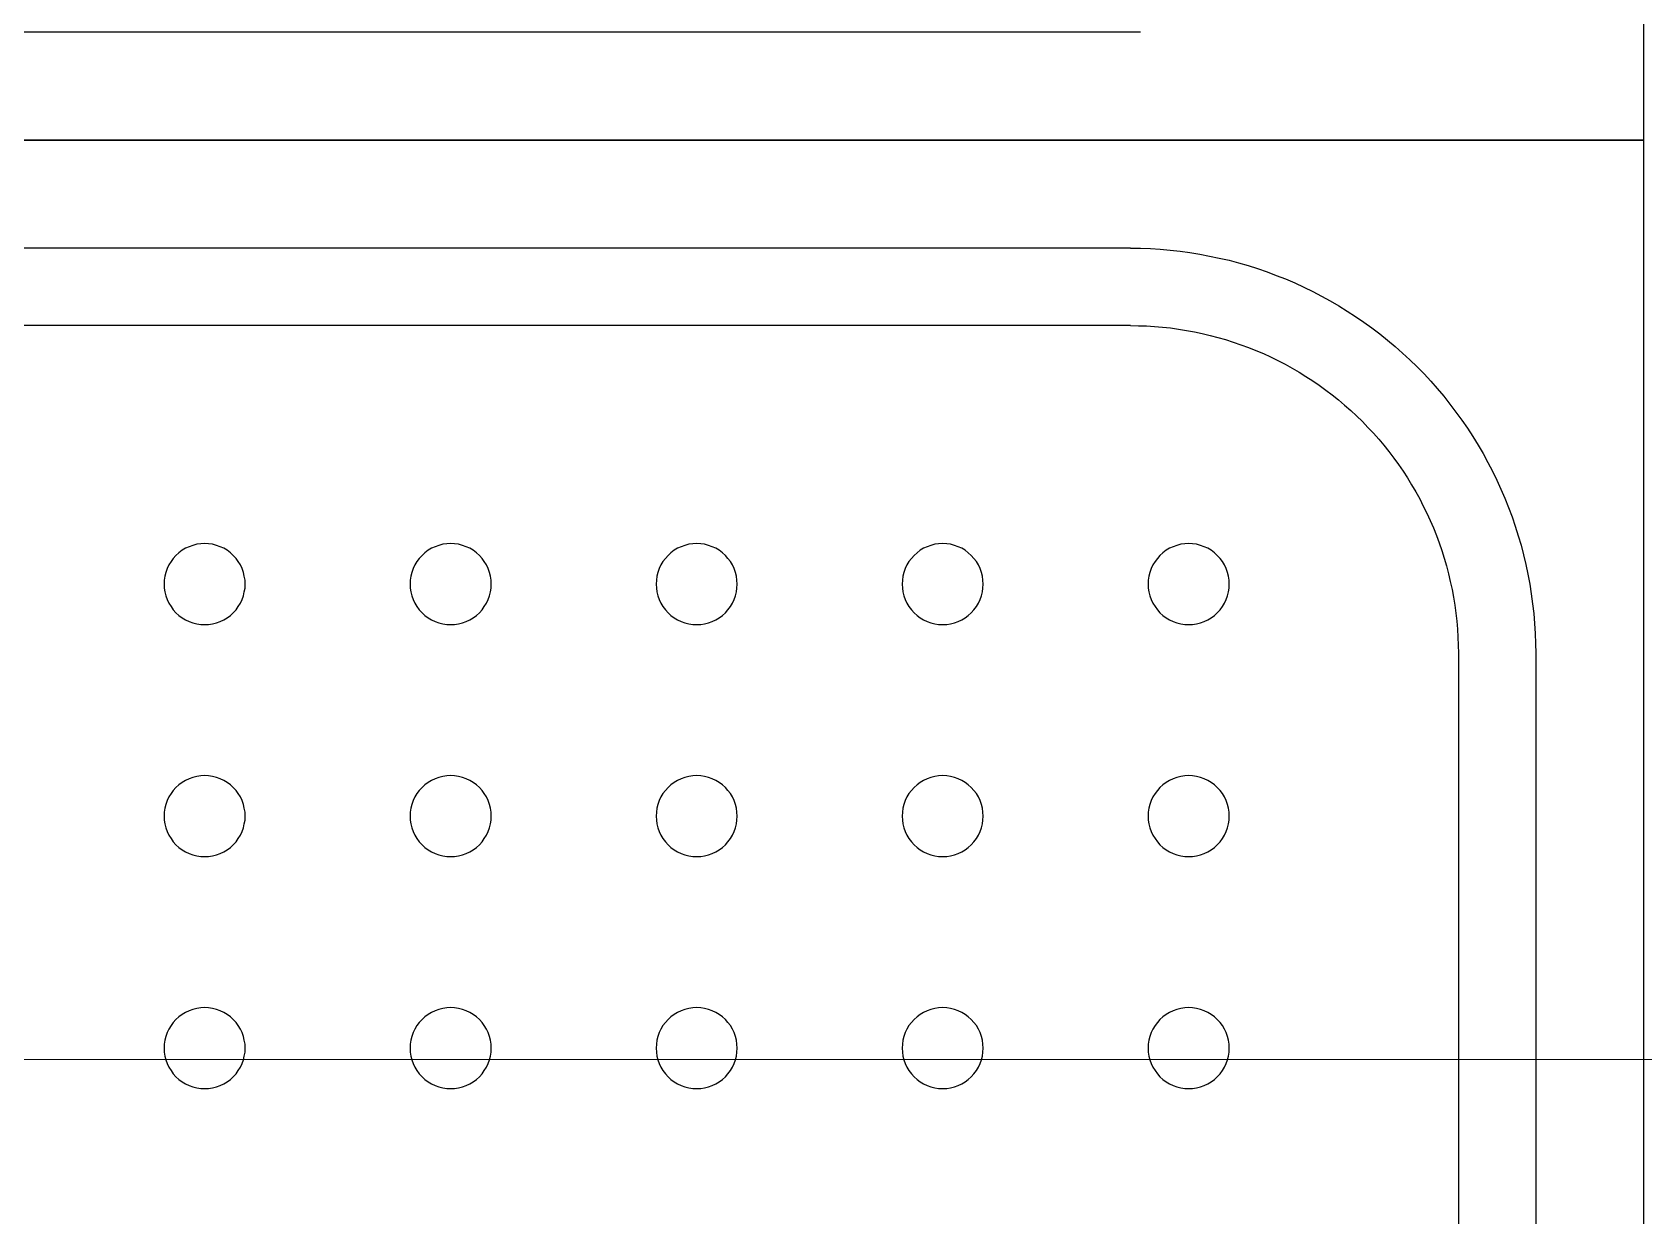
# Model space of a CAD drawing. Header units: millimetres. Extents: x -159872 to 386485, y -250577 to 158966.
# Drawn here: x 159005.1 to 159125.1, y 10068.9 to 10157.1 of the extents above; entities that cross this region are included whole.
import ezdxf

# ---------------------------------------------------------------- set-up
doc = ezdxf.new("R2010")
doc.units = ezdxf.units.MM
doc.layers.get('0').update_dxf_attribs({"lineweight": 25})
doc.layers.add('LDS-equipment-kitchen equipment', color=3, linetype='Continuous', lineweight=13)

# ---------------------------------------------------------------- blocks, each defined once
blk = doc.blocks.new('A$C41f9af21')
at = {"lineweight": 25, "transparency": 33554687}
for points in [[(497, 0, 0), (497, 714, 0)], [(458.78, 534.84, 0), (149.13, 534.84, 0)], [(110.91, 526.8, 0), (497, 526.8, 0)], [(497, 526.8, 0), (110.91, 526.8, 0)], [(458.78, 518.76, 0), (149.13, 518.76, 0)], [(458.78, 513, 0), (149.13, 513, 0)], [(483.2, 488.59, 0), (483.2, 395.22, 0)], [(488.96, 488.59, 0), (488.96, 395.22, 0)]]:
    blk.add_polyline3d(points, dxfattribs=at)
at = {"lineweight": 25}
for points in [[(459.52, 534.85, 0), (458.78, 534.84, 0)], [(458.78, 518.76, 0), (459.52, 518.76, 0), (460.27, 518.73, 0), (461, 518.68, 0), (461.74, 518.62, 0), (462.48, 518.54, 0), (463.21, 518.44, 0), (463.94, 518.32, 0), (464.67, 518.18, 0), (465.4, 518.03, 0), (466.12, 517.86, 0), (466.83, 517.67, 0), (467.54, 517.47, 0), (468.25, 517.24, 0), (468.95, 517, 0), (469.64, 516.74, 0), (470.33, 516.47, 0), (471.01, 516.18, 0), (471.69, 515.87, 0), (472.35, 515.54, 0), (473.01, 515.2, 0), (473.66, 514.84, 0), (474.3, 514.47, 0), (474.93, 514.08, 0), (475.55, 513.68, 0), (476.16, 513.26, 0), (476.76, 512.83, 0), (477.35, 512.38, 0), (477.93, 511.91, 0), (478.49, 511.44, 0), (479.05, 510.95, 0), (479.59, 510.44, 0), (480.12, 509.93, 0), (480.64, 509.4, 0), (481.14, 508.85, 0), (481.63, 508.3, 0), (482.11, 507.73, 0), (482.57, 507.15, 0), (483.02, 506.56, 0), (483.46, 505.96, 0), (483.88, 505.35, 0), (484.28, 504.73, 0), (484.67, 504.1, 0), (485.04, 503.46, 0), (485.4, 502.81, 0), (485.74, 502.16, 0), (486.06, 501.49, 0), (486.37, 500.82, 0), (486.66, 500.14, 0), (486.94, 499.45, 0), (487.2, 498.75, 0), (487.44, 498.05, 0), (487.66, 497.35, 0), (487.87, 496.64, 0), (488.06, 495.92, 0), (488.23, 495.2, 0), (488.38, 494.48, 0), (488.52, 493.75, 0), (488.63, 493.02, 0), (488.73, 492.28, 0), (488.82, 491.55, 0), (488.88, 490.81, 0), (488.92, 490.07, 0), (488.95, 489.33, 0), (488.96, 488.59, 0)], [(458.78, 513, 0), (459.38, 512.99, 0), (459.98, 512.97, 0), (460.58, 512.94, 0), (461.18, 512.88, 0), (461.77, 512.82, 0), (462.37, 512.74, 0), (462.96, 512.64, 0), (463.55, 512.53, 0), (464.13, 512.41, 0), (464.72, 512.27, 0), (465.3, 512.12, 0), (465.87, 511.95, 0), (466.44, 511.77, 0), (467.01, 511.57, 0), (467.57, 511.37, 0), (468.13, 511.14, 0), (468.68, 510.91, 0), (469.22, 510.66, 0), (469.76, 510.4, 0), (470.29, 510.12, 0), (470.82, 509.83, 0), (471.34, 509.53, 0), (471.85, 509.21, 0), (472.35, 508.89, 0), (472.84, 508.55, 0), (473.33, 508.2, 0), (473.8, 507.83, 0), (474.27, 507.46, 0), (474.73, 507.07, 0), (475.18, 506.68, 0), (475.62, 506.27, 0), (476.05, 505.85, 0), (476.47, 505.42, 0), (476.87, 504.98, 0), (477.27, 504.53, 0), (477.66, 504.08, 0), (478.03, 503.61, 0), (478.39, 503.13, 0), (478.74, 502.65, 0), (479.08, 502.15, 0), (479.41, 501.65, 0), (479.72, 501.14, 0), (480.03, 500.62, 0), (480.32, 500.1, 0), (480.59, 499.56, 0), (480.85, 499.03, 0), (481.1, 498.48, 0), (481.34, 497.93, 0), (481.56, 497.37, 0), (481.77, 496.81, 0), (481.97, 496.25, 0), (482.15, 495.68, 0), (482.31, 495.1, 0), (482.47, 494.52, 0), (482.6, 493.94, 0), (482.73, 493.35, 0), (482.84, 492.76, 0), (482.93, 492.17, 0), (483.01, 491.58, 0), (483.08, 490.98, 0), (483.13, 490.38, 0), (483.17, 489.79, 0), (483.19, 489.19, 0), (483.2, 488.59, 0)], [(386.83, 493.75, 0), (386.84, 493.45, 0), (386.89, 493.16, 0), (386.96, 492.87, 0), (387.06, 492.59, 0), (387.18, 492.32, 0), (387.34, 492.07, 0), (387.51, 491.83, 0), (387.71, 491.61, 0), (387.93, 491.41, 0), (388.17, 491.24, 0), (388.42, 491.09, 0), (388.69, 490.96, 0), (388.97, 490.86, 0), (389.26, 490.79, 0), (389.55, 490.74, 0), (389.85, 490.73, 0), (390.14, 490.74, 0), (390.43, 490.79, 0), (390.72, 490.86, 0), (391, 490.96, 0), (391.27, 491.09, 0), (391.52, 491.24, 0), (391.76, 491.41, 0), (391.98, 491.61, 0), (392.18, 491.83, 0), (392.35, 492.07, 0), (392.51, 492.32, 0), (392.63, 492.59, 0), (392.73, 492.87, 0), (392.8, 493.16, 0), (392.85, 493.45, 0), (392.86, 493.75, 0), (392.85, 494.04, 0), (392.8, 494.34, 0), (392.73, 494.62, 0), (392.63, 494.9, 0), (392.51, 495.17, 0), (392.35, 495.42, 0), (392.18, 495.66, 0), (391.98, 495.88, 0), (391.76, 496.08, 0), (391.52, 496.26, 0), (391.27, 496.41, 0), (391, 496.53, 0), (390.72, 496.63, 0), (390.43, 496.71, 0), (390.14, 496.75, 0), (389.85, 496.76, 0), (389.55, 496.75, 0), (389.26, 496.71, 0), (388.97, 496.63, 0), (388.69, 496.53, 0), (388.42, 496.41, 0), (388.17, 496.26, 0), (387.93, 496.08, 0), (387.71, 495.88, 0), (387.51, 495.66, 0), (387.34, 495.42, 0), (387.18, 495.17, 0), (387.06, 494.9, 0), (386.96, 494.62, 0), (386.89, 494.34, 0), (386.84, 494.04, 0), (386.83, 493.75, 0)], [(405.15, 493.75, 0), (405.16, 493.45, 0), (405.2, 493.16, 0), (405.28, 492.87, 0), (405.38, 492.59, 0), (405.5, 492.32, 0), (405.65, 492.07, 0), (405.83, 491.83, 0), (406.03, 491.61, 0), (406.25, 491.41, 0), (406.49, 491.24, 0), (406.74, 491.09, 0), (407.01, 490.96, 0), (407.29, 490.86, 0), (407.57, 490.79, 0), (407.87, 490.74, 0), (408.16, 490.73, 0), (408.46, 490.74, 0), (408.75, 490.79, 0), (409.04, 490.86, 0), (409.32, 490.96, 0), (409.59, 491.09, 0), (409.84, 491.24, 0), (410.08, 491.41, 0), (410.3, 491.61, 0), (410.5, 491.83, 0), (410.67, 492.07, 0), (410.82, 492.32, 0), (410.95, 492.59, 0), (411.05, 492.87, 0), (411.12, 493.16, 0), (411.17, 493.45, 0), (411.18, 493.75, 0), (411.17, 494.04, 0), (411.12, 494.34, 0), (411.05, 494.62, 0), (410.95, 494.9, 0), (410.82, 495.17, 0), (410.67, 495.42, 0), (410.5, 495.66, 0), (410.3, 495.88, 0), (410.08, 496.08, 0), (409.84, 496.26, 0), (409.59, 496.41, 0), (409.32, 496.53, 0), (409.04, 496.63, 0), (408.75, 496.71, 0), (408.46, 496.75, 0), (408.16, 496.76, 0), (407.87, 496.75, 0), (407.57, 496.71, 0), (407.29, 496.63, 0), (407.01, 496.53, 0), (406.74, 496.41, 0), (406.49, 496.26, 0), (406.25, 496.08, 0), (406.03, 495.88, 0), (405.83, 495.66, 0), (405.65, 495.42, 0), (405.5, 495.17, 0), (405.38, 494.9, 0), (405.28, 494.62, 0), (405.2, 494.34, 0), (405.16, 494.04, 0), (405.15, 493.75, 0)], [(423.46, 493.75, 0), (423.48, 493.45, 0), (423.52, 493.16, 0), (423.59, 492.87, 0), (423.69, 492.59, 0), (423.82, 492.32, 0), (423.97, 492.07, 0), (424.15, 491.83, 0), (424.35, 491.61, 0), (424.57, 491.41, 0), (424.81, 491.24, 0), (425.06, 491.09, 0), (425.33, 490.96, 0), (425.61, 490.86, 0), (425.89, 490.79, 0), (426.19, 490.74, 0), (426.48, 490.73, 0), (426.78, 490.74, 0), (427.07, 490.79, 0), (427.36, 490.86, 0), (427.64, 490.96, 0), (427.9, 491.09, 0), (428.16, 491.24, 0), (428.4, 491.41, 0), (428.62, 491.61, 0), (428.81, 491.83, 0), (428.99, 492.07, 0), (429.14, 492.32, 0), (429.27, 492.59, 0), (429.37, 492.87, 0), (429.44, 493.16, 0), (429.48, 493.45, 0), (429.5, 493.75, 0), (429.48, 494.04, 0), (429.44, 494.34, 0), (429.37, 494.62, 0), (429.27, 494.9, 0), (429.14, 495.17, 0), (428.99, 495.42, 0), (428.81, 495.66, 0), (428.62, 495.88, 0), (428.4, 496.08, 0), (428.16, 496.26, 0), (427.9, 496.41, 0), (427.64, 496.53, 0), (427.36, 496.63, 0), (427.07, 496.71, 0), (426.78, 496.75, 0), (426.48, 496.76, 0), (426.19, 496.75, 0), (425.89, 496.71, 0), (425.61, 496.63, 0), (425.33, 496.53, 0), (425.06, 496.41, 0), (424.81, 496.26, 0), (424.57, 496.08, 0), (424.35, 495.88, 0), (424.15, 495.66, 0), (423.97, 495.42, 0), (423.82, 495.17, 0), (423.69, 494.9, 0), (423.59, 494.62, 0), (423.52, 494.34, 0), (423.48, 494.04, 0), (423.46, 493.75, 0)], [(441.78, 493.75, 0), (441.8, 493.45, 0), (441.84, 493.16, 0), (441.91, 492.87, 0), (442.01, 492.59, 0), (442.14, 492.32, 0), (442.29, 492.07, 0), (442.47, 491.83, 0), (442.67, 491.61, 0), (442.89, 491.41, 0), (443.12, 491.24, 0), (443.38, 491.09, 0), (443.64, 490.96, 0), (443.92, 490.86, 0), (444.21, 490.79, 0), (444.5, 490.74, 0), (444.8, 490.73, 0), (445.1, 490.74, 0), (445.39, 490.79, 0), (445.68, 490.86, 0), (445.95, 490.96, 0), (446.22, 491.09, 0), (446.48, 491.24, 0), (446.71, 491.41, 0), (446.93, 491.61, 0), (447.13, 491.83, 0), (447.31, 492.07, 0), (447.46, 492.32, 0), (447.59, 492.59, 0), (447.69, 492.87, 0), (447.76, 493.16, 0), (447.8, 493.45, 0), (447.82, 493.75, 0), (447.8, 494.04, 0), (447.76, 494.34, 0), (447.69, 494.62, 0), (447.59, 494.9, 0), (447.46, 495.17, 0), (447.31, 495.42, 0), (447.13, 495.66, 0), (446.93, 495.88, 0), (446.71, 496.08, 0), (446.48, 496.26, 0), (446.22, 496.41, 0), (445.95, 496.53, 0), (445.68, 496.63, 0), (445.39, 496.71, 0), (445.1, 496.75, 0), (444.8, 496.76, 0), (444.5, 496.75, 0), (444.21, 496.71, 0), (443.92, 496.63, 0), (443.64, 496.53, 0), (443.38, 496.41, 0), (443.12, 496.26, 0), (442.89, 496.08, 0), (442.67, 495.88, 0), (442.47, 495.66, 0), (442.29, 495.42, 0), (442.14, 495.17, 0), (442.01, 494.9, 0), (441.91, 494.62, 0), (441.84, 494.34, 0), (441.8, 494.04, 0), (441.78, 493.75, 0)], [(460.1, 493.75, 0), (460.11, 493.45, 0), (460.16, 493.16, 0), (460.23, 492.87, 0), (460.33, 492.59, 0), (460.46, 492.32, 0), (460.61, 492.07, 0), (460.79, 491.83, 0), (460.98, 491.61, 0), (461.2, 491.41, 0), (461.44, 491.24, 0), (461.7, 491.09, 0), (461.96, 490.96, 0), (462.24, 490.86, 0), (462.53, 490.79, 0), (462.82, 490.74, 0), (463.12, 490.73, 0), (463.41, 490.74, 0), (463.71, 490.79, 0), (463.99, 490.86, 0), (464.27, 490.96, 0), (464.54, 491.09, 0), (464.79, 491.24, 0), (465.03, 491.41, 0), (465.25, 491.61, 0), (465.45, 491.83, 0), (465.63, 492.07, 0), (465.78, 492.32, 0), (465.91, 492.59, 0), (466.01, 492.87, 0), (466.08, 493.16, 0), (466.12, 493.45, 0), (466.14, 493.75, 0), (466.12, 494.04, 0), (466.08, 494.34, 0), (466.01, 494.62, 0), (465.91, 494.9, 0), (465.78, 495.17, 0), (465.63, 495.42, 0), (465.45, 495.66, 0), (465.25, 495.88, 0), (465.03, 496.08, 0), (464.79, 496.26, 0), (464.54, 496.41, 0), (464.27, 496.53, 0), (463.99, 496.63, 0), (463.71, 496.71, 0), (463.41, 496.75, 0), (463.12, 496.76, 0), (462.82, 496.75, 0), (462.53, 496.71, 0), (462.24, 496.63, 0), (461.96, 496.53, 0), (461.7, 496.41, 0), (461.44, 496.26, 0), (461.2, 496.08, 0), (460.98, 495.88, 0), (460.79, 495.66, 0), (460.61, 495.42, 0), (460.46, 495.17, 0), (460.33, 494.9, 0), (460.23, 494.62, 0), (460.16, 494.34, 0), (460.11, 494.04, 0), (460.1, 493.75, 0)], [(386.83, 476.47, 0), (386.84, 476.17, 0), (386.89, 475.88, 0), (386.96, 475.59, 0), (387.06, 475.31, 0), (387.18, 475.04, 0), (387.34, 474.79, 0), (387.51, 474.55, 0), (387.71, 474.33, 0), (387.93, 474.13, 0), (388.17, 473.96, 0), (388.42, 473.8, 0), (388.69, 473.68, 0), (388.97, 473.58, 0), (389.26, 473.51, 0), (389.55, 473.46, 0), (389.85, 473.45, 0), (390.14, 473.46, 0), (390.43, 473.51, 0), (390.72, 473.58, 0), (391, 473.68, 0), (391.27, 473.8, 0), (391.52, 473.96, 0), (391.76, 474.13, 0), (391.98, 474.33, 0), (392.18, 474.55, 0), (392.35, 474.79, 0), (392.51, 475.04, 0), (392.63, 475.31, 0), (392.73, 475.59, 0), (392.8, 475.88, 0), (392.85, 476.17, 0), (392.86, 476.47, 0), (392.85, 476.76, 0), (392.8, 477.05, 0), (392.73, 477.34, 0), (392.63, 477.62, 0), (392.51, 477.89, 0), (392.35, 478.14, 0), (392.18, 478.38, 0), (391.98, 478.6, 0), (391.76, 478.8, 0), (391.52, 478.97, 0), (391.27, 479.13, 0), (391, 479.25, 0), (390.72, 479.35, 0), (390.43, 479.42, 0), (390.14, 479.47, 0), (389.85, 479.48, 0), (389.55, 479.47, 0), (389.26, 479.42, 0), (388.97, 479.35, 0), (388.69, 479.25, 0), (388.42, 479.13, 0), (388.17, 478.97, 0), (387.93, 478.8, 0), (387.71, 478.6, 0), (387.51, 478.38, 0), (387.34, 478.14, 0), (387.18, 477.89, 0), (387.06, 477.62, 0), (386.96, 477.34, 0), (386.89, 477.05, 0), (386.84, 476.76, 0), (386.83, 476.47, 0)], [(405.15, 476.47, 0), (405.16, 476.17, 0), (405.2, 475.88, 0), (405.28, 475.59, 0), (405.38, 475.31, 0), (405.5, 475.04, 0), (405.65, 474.79, 0), (405.83, 474.55, 0), (406.03, 474.33, 0), (406.25, 474.13, 0), (406.49, 473.96, 0), (406.74, 473.8, 0), (407.01, 473.68, 0), (407.29, 473.58, 0), (407.57, 473.51, 0), (407.87, 473.46, 0), (408.16, 473.45, 0), (408.46, 473.46, 0), (408.75, 473.51, 0), (409.04, 473.58, 0), (409.32, 473.68, 0), (409.59, 473.8, 0), (409.84, 473.96, 0), (410.08, 474.13, 0), (410.3, 474.33, 0), (410.5, 474.55, 0), (410.67, 474.79, 0), (410.82, 475.04, 0), (410.95, 475.31, 0), (411.05, 475.59, 0), (411.12, 475.88, 0), (411.17, 476.17, 0), (411.18, 476.47, 0), (411.17, 476.76, 0), (411.12, 477.05, 0), (411.05, 477.34, 0), (410.95, 477.62, 0), (410.82, 477.89, 0), (410.67, 478.14, 0), (410.5, 478.38, 0), (410.3, 478.6, 0), (410.08, 478.8, 0), (409.84, 478.97, 0), (409.59, 479.13, 0), (409.32, 479.25, 0), (409.04, 479.35, 0), (408.75, 479.42, 0), (408.46, 479.47, 0), (408.16, 479.48, 0), (407.87, 479.47, 0), (407.57, 479.42, 0), (407.29, 479.35, 0), (407.01, 479.25, 0), (406.74, 479.13, 0), (406.49, 478.97, 0), (406.25, 478.8, 0), (406.03, 478.6, 0), (405.83, 478.38, 0), (405.65, 478.14, 0), (405.5, 477.89, 0), (405.38, 477.62, 0), (405.28, 477.34, 0), (405.2, 477.05, 0), (405.16, 476.76, 0), (405.15, 476.47, 0)], [(423.46, 476.47, 0), (423.48, 476.17, 0), (423.52, 475.88, 0), (423.59, 475.59, 0), (423.69, 475.31, 0), (423.82, 475.04, 0), (423.97, 474.79, 0), (424.15, 474.55, 0), (424.35, 474.33, 0), (424.57, 474.13, 0), (424.81, 473.96, 0), (425.06, 473.8, 0), (425.33, 473.68, 0), (425.61, 473.58, 0), (425.89, 473.51, 0), (426.19, 473.46, 0), (426.48, 473.45, 0), (426.78, 473.46, 0), (427.07, 473.51, 0), (427.36, 473.58, 0), (427.64, 473.68, 0), (427.9, 473.8, 0), (428.16, 473.96, 0), (428.4, 474.13, 0), (428.62, 474.33, 0), (428.81, 474.55, 0), (428.99, 474.79, 0), (429.14, 475.04, 0), (429.27, 475.31, 0), (429.37, 475.59, 0), (429.44, 475.88, 0), (429.48, 476.17, 0), (429.5, 476.47, 0), (429.48, 476.76, 0), (429.44, 477.05, 0), (429.37, 477.34, 0), (429.27, 477.62, 0), (429.14, 477.89, 0), (428.99, 478.14, 0), (428.81, 478.38, 0), (428.62, 478.6, 0), (428.4, 478.8, 0), (428.16, 478.97, 0), (427.9, 479.13, 0), (427.64, 479.25, 0), (427.36, 479.35, 0), (427.07, 479.42, 0), (426.78, 479.47, 0), (426.48, 479.48, 0), (426.19, 479.47, 0), (425.89, 479.42, 0), (425.61, 479.35, 0), (425.33, 479.25, 0), (425.06, 479.13, 0), (424.81, 478.97, 0), (424.57, 478.8, 0), (424.35, 478.6, 0), (424.15, 478.38, 0), (423.97, 478.14, 0), (423.82, 477.89, 0), (423.69, 477.62, 0), (423.59, 477.34, 0), (423.52, 477.05, 0), (423.48, 476.76, 0), (423.46, 476.47, 0)], [(441.78, 476.47, 0), (441.8, 476.17, 0), (441.84, 475.88, 0), (441.91, 475.59, 0), (442.01, 475.31, 0), (442.14, 475.04, 0), (442.29, 474.79, 0), (442.47, 474.55, 0), (442.67, 474.33, 0), (442.89, 474.13, 0), (443.12, 473.96, 0), (443.38, 473.8, 0), (443.64, 473.68, 0), (443.92, 473.58, 0), (444.21, 473.51, 0), (444.5, 473.46, 0), (444.8, 473.45, 0), (445.1, 473.46, 0), (445.39, 473.51, 0), (445.68, 473.58, 0), (445.95, 473.68, 0), (446.22, 473.8, 0), (446.48, 473.96, 0), (446.71, 474.13, 0), (446.93, 474.33, 0), (447.13, 474.55, 0), (447.31, 474.79, 0), (447.46, 475.04, 0), (447.59, 475.31, 0), (447.69, 475.59, 0), (447.76, 475.88, 0), (447.8, 476.17, 0), (447.82, 476.47, 0), (447.8, 476.76, 0), (447.76, 477.05, 0), (447.69, 477.34, 0), (447.59, 477.62, 0), (447.46, 477.89, 0), (447.31, 478.14, 0), (447.13, 478.38, 0), (446.93, 478.6, 0), (446.71, 478.8, 0), (446.48, 478.97, 0), (446.22, 479.13, 0), (445.95, 479.25, 0), (445.68, 479.35, 0), (445.39, 479.42, 0), (445.1, 479.47, 0), (444.8, 479.48, 0), (444.5, 479.47, 0), (444.21, 479.42, 0), (443.92, 479.35, 0), (443.64, 479.25, 0), (443.38, 479.13, 0), (443.12, 478.97, 0), (442.89, 478.8, 0), (442.67, 478.6, 0), (442.47, 478.38, 0), (442.29, 478.14, 0), (442.14, 477.89, 0), (442.01, 477.62, 0), (441.91, 477.34, 0), (441.84, 477.05, 0), (441.8, 476.76, 0), (441.78, 476.47, 0)], [(460.1, 476.47, 0), (460.11, 476.17, 0), (460.16, 475.88, 0), (460.23, 475.59, 0), (460.33, 475.31, 0), (460.46, 475.04, 0), (460.61, 474.79, 0), (460.79, 474.55, 0), (460.98, 474.33, 0), (461.2, 474.13, 0), (461.44, 473.96, 0), (461.7, 473.8, 0), (461.96, 473.68, 0), (462.24, 473.58, 0), (462.53, 473.51, 0), (462.82, 473.46, 0), (463.12, 473.45, 0), (463.41, 473.46, 0), (463.71, 473.51, 0), (463.99, 473.58, 0), (464.27, 473.68, 0), (464.54, 473.8, 0), (464.79, 473.96, 0), (465.03, 474.13, 0), (465.25, 474.33, 0), (465.45, 474.55, 0), (465.63, 474.79, 0), (465.78, 475.04, 0), (465.91, 475.31, 0), (466.01, 475.59, 0), (466.08, 475.88, 0), (466.12, 476.17, 0), (466.14, 476.47, 0), (466.12, 476.76, 0), (466.08, 477.05, 0), (466.01, 477.34, 0), (465.91, 477.62, 0), (465.78, 477.89, 0), (465.63, 478.14, 0), (465.45, 478.38, 0), (465.25, 478.6, 0), (465.03, 478.8, 0), (464.79, 478.97, 0), (464.54, 479.13, 0), (464.27, 479.25, 0), (463.99, 479.35, 0), (463.71, 479.42, 0), (463.41, 479.47, 0), (463.12, 479.48, 0), (462.82, 479.47, 0), (462.53, 479.42, 0), (462.24, 479.35, 0), (461.96, 479.25, 0), (461.7, 479.13, 0), (461.44, 478.97, 0), (461.2, 478.8, 0), (460.98, 478.6, 0), (460.79, 478.38, 0), (460.61, 478.14, 0), (460.46, 477.89, 0), (460.33, 477.62, 0), (460.23, 477.34, 0), (460.16, 477.05, 0), (460.11, 476.76, 0), (460.1, 476.47, 0)], [(386.83, 459.18, 0), (386.84, 458.89, 0), (386.89, 458.59, 0), (386.96, 458.31, 0), (387.06, 458.03, 0), (387.18, 457.76, 0), (387.34, 457.51, 0), (387.51, 457.27, 0), (387.71, 457.05, 0), (387.93, 456.85, 0), (388.17, 456.67, 0), (388.42, 456.52, 0), (388.69, 456.4, 0), (388.97, 456.3, 0), (389.26, 456.22, 0), (389.55, 456.18, 0), (389.85, 456.17, 0), (390.14, 456.18, 0), (390.43, 456.22, 0), (390.72, 456.3, 0), (391, 456.4, 0), (391.27, 456.52, 0), (391.52, 456.67, 0), (391.76, 456.85, 0), (391.98, 457.05, 0), (392.18, 457.27, 0), (392.35, 457.51, 0), (392.51, 457.76, 0), (392.63, 458.03, 0), (392.73, 458.31, 0), (392.8, 458.59, 0), (392.85, 458.89, 0), (392.86, 459.18, 0), (392.85, 459.48, 0), (392.8, 459.77, 0), (392.73, 460.06, 0), (392.63, 460.34, 0), (392.51, 460.61, 0), (392.35, 460.86, 0), (392.18, 461.1, 0), (391.98, 461.32, 0), (391.76, 461.52, 0), (391.52, 461.69, 0), (391.27, 461.85, 0), (391, 461.97, 0), (390.72, 462.07, 0), (390.43, 462.14, 0), (390.14, 462.19, 0), (389.85, 462.2, 0), (389.55, 462.19, 0), (389.26, 462.14, 0), (388.97, 462.07, 0), (388.69, 461.97, 0), (388.42, 461.85, 0), (388.17, 461.69, 0), (387.93, 461.52, 0), (387.71, 461.32, 0), (387.51, 461.1, 0), (387.34, 460.86, 0), (387.18, 460.61, 0), (387.06, 460.34, 0), (386.96, 460.06, 0), (386.89, 459.77, 0), (386.84, 459.48, 0), (386.83, 459.18, 0)], [(405.15, 459.18, 0), (405.16, 458.89, 0), (405.2, 458.59, 0), (405.28, 458.31, 0), (405.38, 458.03, 0), (405.5, 457.76, 0), (405.65, 457.51, 0), (405.83, 457.27, 0), (406.03, 457.05, 0), (406.25, 456.85, 0), (406.49, 456.67, 0), (406.74, 456.52, 0), (407.01, 456.4, 0), (407.29, 456.3, 0), (407.57, 456.22, 0), (407.87, 456.18, 0), (408.16, 456.17, 0), (408.46, 456.18, 0), (408.75, 456.22, 0), (409.04, 456.3, 0), (409.32, 456.4, 0), (409.59, 456.52, 0), (409.84, 456.67, 0), (410.08, 456.85, 0), (410.3, 457.05, 0), (410.5, 457.27, 0), (410.67, 457.51, 0), (410.82, 457.76, 0), (410.95, 458.03, 0), (411.05, 458.31, 0), (411.12, 458.59, 0), (411.17, 458.89, 0), (411.18, 459.18, 0), (411.17, 459.48, 0), (411.12, 459.77, 0), (411.05, 460.06, 0), (410.95, 460.34, 0), (410.82, 460.61, 0), (410.67, 460.86, 0), (410.5, 461.1, 0), (410.3, 461.32, 0), (410.08, 461.52, 0), (409.84, 461.69, 0), (409.59, 461.85, 0), (409.32, 461.97, 0), (409.04, 462.07, 0), (408.75, 462.14, 0), (408.46, 462.19, 0), (408.16, 462.2, 0), (407.87, 462.19, 0), (407.57, 462.14, 0), (407.29, 462.07, 0), (407.01, 461.97, 0), (406.74, 461.85, 0), (406.49, 461.69, 0), (406.25, 461.52, 0), (406.03, 461.32, 0), (405.83, 461.1, 0), (405.65, 460.86, 0), (405.5, 460.61, 0), (405.38, 460.34, 0), (405.28, 460.06, 0), (405.2, 459.77, 0), (405.16, 459.48, 0), (405.15, 459.18, 0)], [(423.46, 459.18, 0), (423.48, 458.89, 0), (423.52, 458.59, 0), (423.59, 458.31, 0), (423.69, 458.03, 0), (423.82, 457.76, 0), (423.97, 457.51, 0), (424.15, 457.27, 0), (424.35, 457.05, 0), (424.57, 456.85, 0), (424.81, 456.67, 0), (425.06, 456.52, 0), (425.33, 456.4, 0), (425.61, 456.3, 0), (425.89, 456.22, 0), (426.19, 456.18, 0), (426.48, 456.17, 0), (426.78, 456.18, 0), (427.07, 456.22, 0), (427.36, 456.3, 0), (427.64, 456.4, 0), (427.9, 456.52, 0), (428.16, 456.67, 0), (428.4, 456.85, 0), (428.62, 457.05, 0), (428.81, 457.27, 0), (428.99, 457.51, 0), (429.14, 457.76, 0), (429.27, 458.03, 0), (429.37, 458.31, 0), (429.44, 458.59, 0), (429.48, 458.89, 0), (429.5, 459.18, 0), (429.48, 459.48, 0), (429.44, 459.77, 0), (429.37, 460.06, 0), (429.27, 460.34, 0), (429.14, 460.61, 0), (428.99, 460.86, 0), (428.81, 461.1, 0), (428.62, 461.32, 0), (428.4, 461.52, 0), (428.16, 461.69, 0), (427.9, 461.85, 0), (427.64, 461.97, 0), (427.36, 462.07, 0), (427.07, 462.14, 0), (426.78, 462.19, 0), (426.48, 462.2, 0), (426.19, 462.19, 0), (425.89, 462.14, 0), (425.61, 462.07, 0), (425.33, 461.97, 0), (425.06, 461.85, 0), (424.81, 461.69, 0), (424.57, 461.52, 0), (424.35, 461.32, 0), (424.15, 461.1, 0), (423.97, 460.86, 0), (423.82, 460.61, 0), (423.69, 460.34, 0), (423.59, 460.06, 0), (423.52, 459.77, 0), (423.48, 459.48, 0), (423.46, 459.18, 0)], [(441.78, 459.18, 0), (441.8, 458.89, 0), (441.84, 458.59, 0), (441.91, 458.31, 0), (442.01, 458.03, 0), (442.14, 457.76, 0), (442.29, 457.51, 0), (442.47, 457.27, 0), (442.67, 457.05, 0), (442.89, 456.85, 0), (443.12, 456.67, 0), (443.38, 456.52, 0), (443.64, 456.4, 0), (443.92, 456.3, 0), (444.21, 456.22, 0), (444.5, 456.18, 0), (444.8, 456.17, 0), (445.1, 456.18, 0), (445.39, 456.22, 0), (445.68, 456.3, 0), (445.95, 456.4, 0), (446.22, 456.52, 0), (446.48, 456.67, 0), (446.71, 456.85, 0), (446.93, 457.05, 0), (447.13, 457.27, 0), (447.31, 457.51, 0), (447.46, 457.76, 0), (447.59, 458.03, 0), (447.69, 458.31, 0), (447.76, 458.59, 0), (447.8, 458.89, 0), (447.82, 459.18, 0), (447.8, 459.48, 0), (447.76, 459.77, 0), (447.69, 460.06, 0), (447.59, 460.34, 0), (447.46, 460.61, 0), (447.31, 460.86, 0), (447.13, 461.1, 0), (446.93, 461.32, 0), (446.71, 461.52, 0), (446.48, 461.69, 0), (446.22, 461.85, 0), (445.95, 461.97, 0), (445.68, 462.07, 0), (445.39, 462.14, 0), (445.1, 462.19, 0), (444.8, 462.2, 0), (444.5, 462.19, 0), (444.21, 462.14, 0), (443.92, 462.07, 0), (443.64, 461.97, 0), (443.38, 461.85, 0), (443.12, 461.69, 0), (442.89, 461.52, 0), (442.67, 461.32, 0), (442.47, 461.1, 0), (442.29, 460.86, 0), (442.14, 460.61, 0), (442.01, 460.34, 0), (441.91, 460.06, 0), (441.84, 459.77, 0), (441.8, 459.48, 0), (441.78, 459.18, 0)], [(460.1, 459.18, 0), (460.11, 458.89, 0), (460.16, 458.59, 0), (460.23, 458.31, 0), (460.33, 458.03, 0), (460.46, 457.76, 0), (460.61, 457.51, 0), (460.79, 457.27, 0), (460.98, 457.05, 0), (461.2, 456.85, 0), (461.44, 456.67, 0), (461.7, 456.52, 0), (461.96, 456.4, 0), (462.24, 456.3, 0), (462.53, 456.22, 0), (462.82, 456.18, 0), (463.12, 456.17, 0), (463.41, 456.18, 0), (463.71, 456.22, 0), (463.99, 456.3, 0), (464.27, 456.4, 0), (464.54, 456.52, 0), (464.79, 456.67, 0), (465.03, 456.85, 0), (465.25, 457.05, 0), (465.45, 457.27, 0), (465.63, 457.51, 0), (465.78, 457.76, 0), (465.91, 458.03, 0), (466.01, 458.31, 0), (466.08, 458.59, 0), (466.12, 458.89, 0), (466.14, 459.18, 0), (466.12, 459.48, 0), (466.08, 459.77, 0), (466.01, 460.06, 0), (465.91, 460.34, 0), (465.78, 460.61, 0), (465.63, 460.86, 0), (465.45, 461.1, 0), (465.25, 461.32, 0), (465.03, 461.52, 0), (464.79, 461.69, 0), (464.54, 461.85, 0), (464.27, 461.97, 0), (463.99, 462.07, 0), (463.71, 462.14, 0), (463.41, 462.19, 0), (463.12, 462.2, 0), (462.82, 462.19, 0), (462.53, 462.14, 0), (462.24, 462.07, 0), (461.96, 461.97, 0), (461.7, 461.85, 0), (461.44, 461.69, 0), (461.2, 461.52, 0), (460.98, 461.32, 0), (460.79, 461.1, 0), (460.61, 460.86, 0), (460.46, 460.61, 0), (460.33, 460.34, 0), (460.23, 460.06, 0), (460.16, 459.77, 0), (460.11, 459.48, 0), (460.1, 459.18, 0)]]:
    blk.add_polyline3d(points, dxfattribs=at)
blk = doc.blocks.new('Group-410')
at = {"layer": 'LDS-equipment-kitchen equipment'}
blk.add_line((97505.17, 46538.12), (98954.62, 46538.07), dxfattribs=at)
at = {"layer": 'LDS-equipment-kitchen equipment', "rotation": 359.9999999945186}
blk.add_blockref('A$C41f9af21', (97954.62, 46079.75), dxfattribs=at)

msp = doc.modelspace()

# ---------------------------------------------------------------- block references
at = {"layer": 'LDS-equipment-kitchen equipment', "color": 7}
msp.add_blockref('Group-410', (60673.51323, -36457.51522), dxfattribs=at)

doc.saveas('drawing.dxf')
